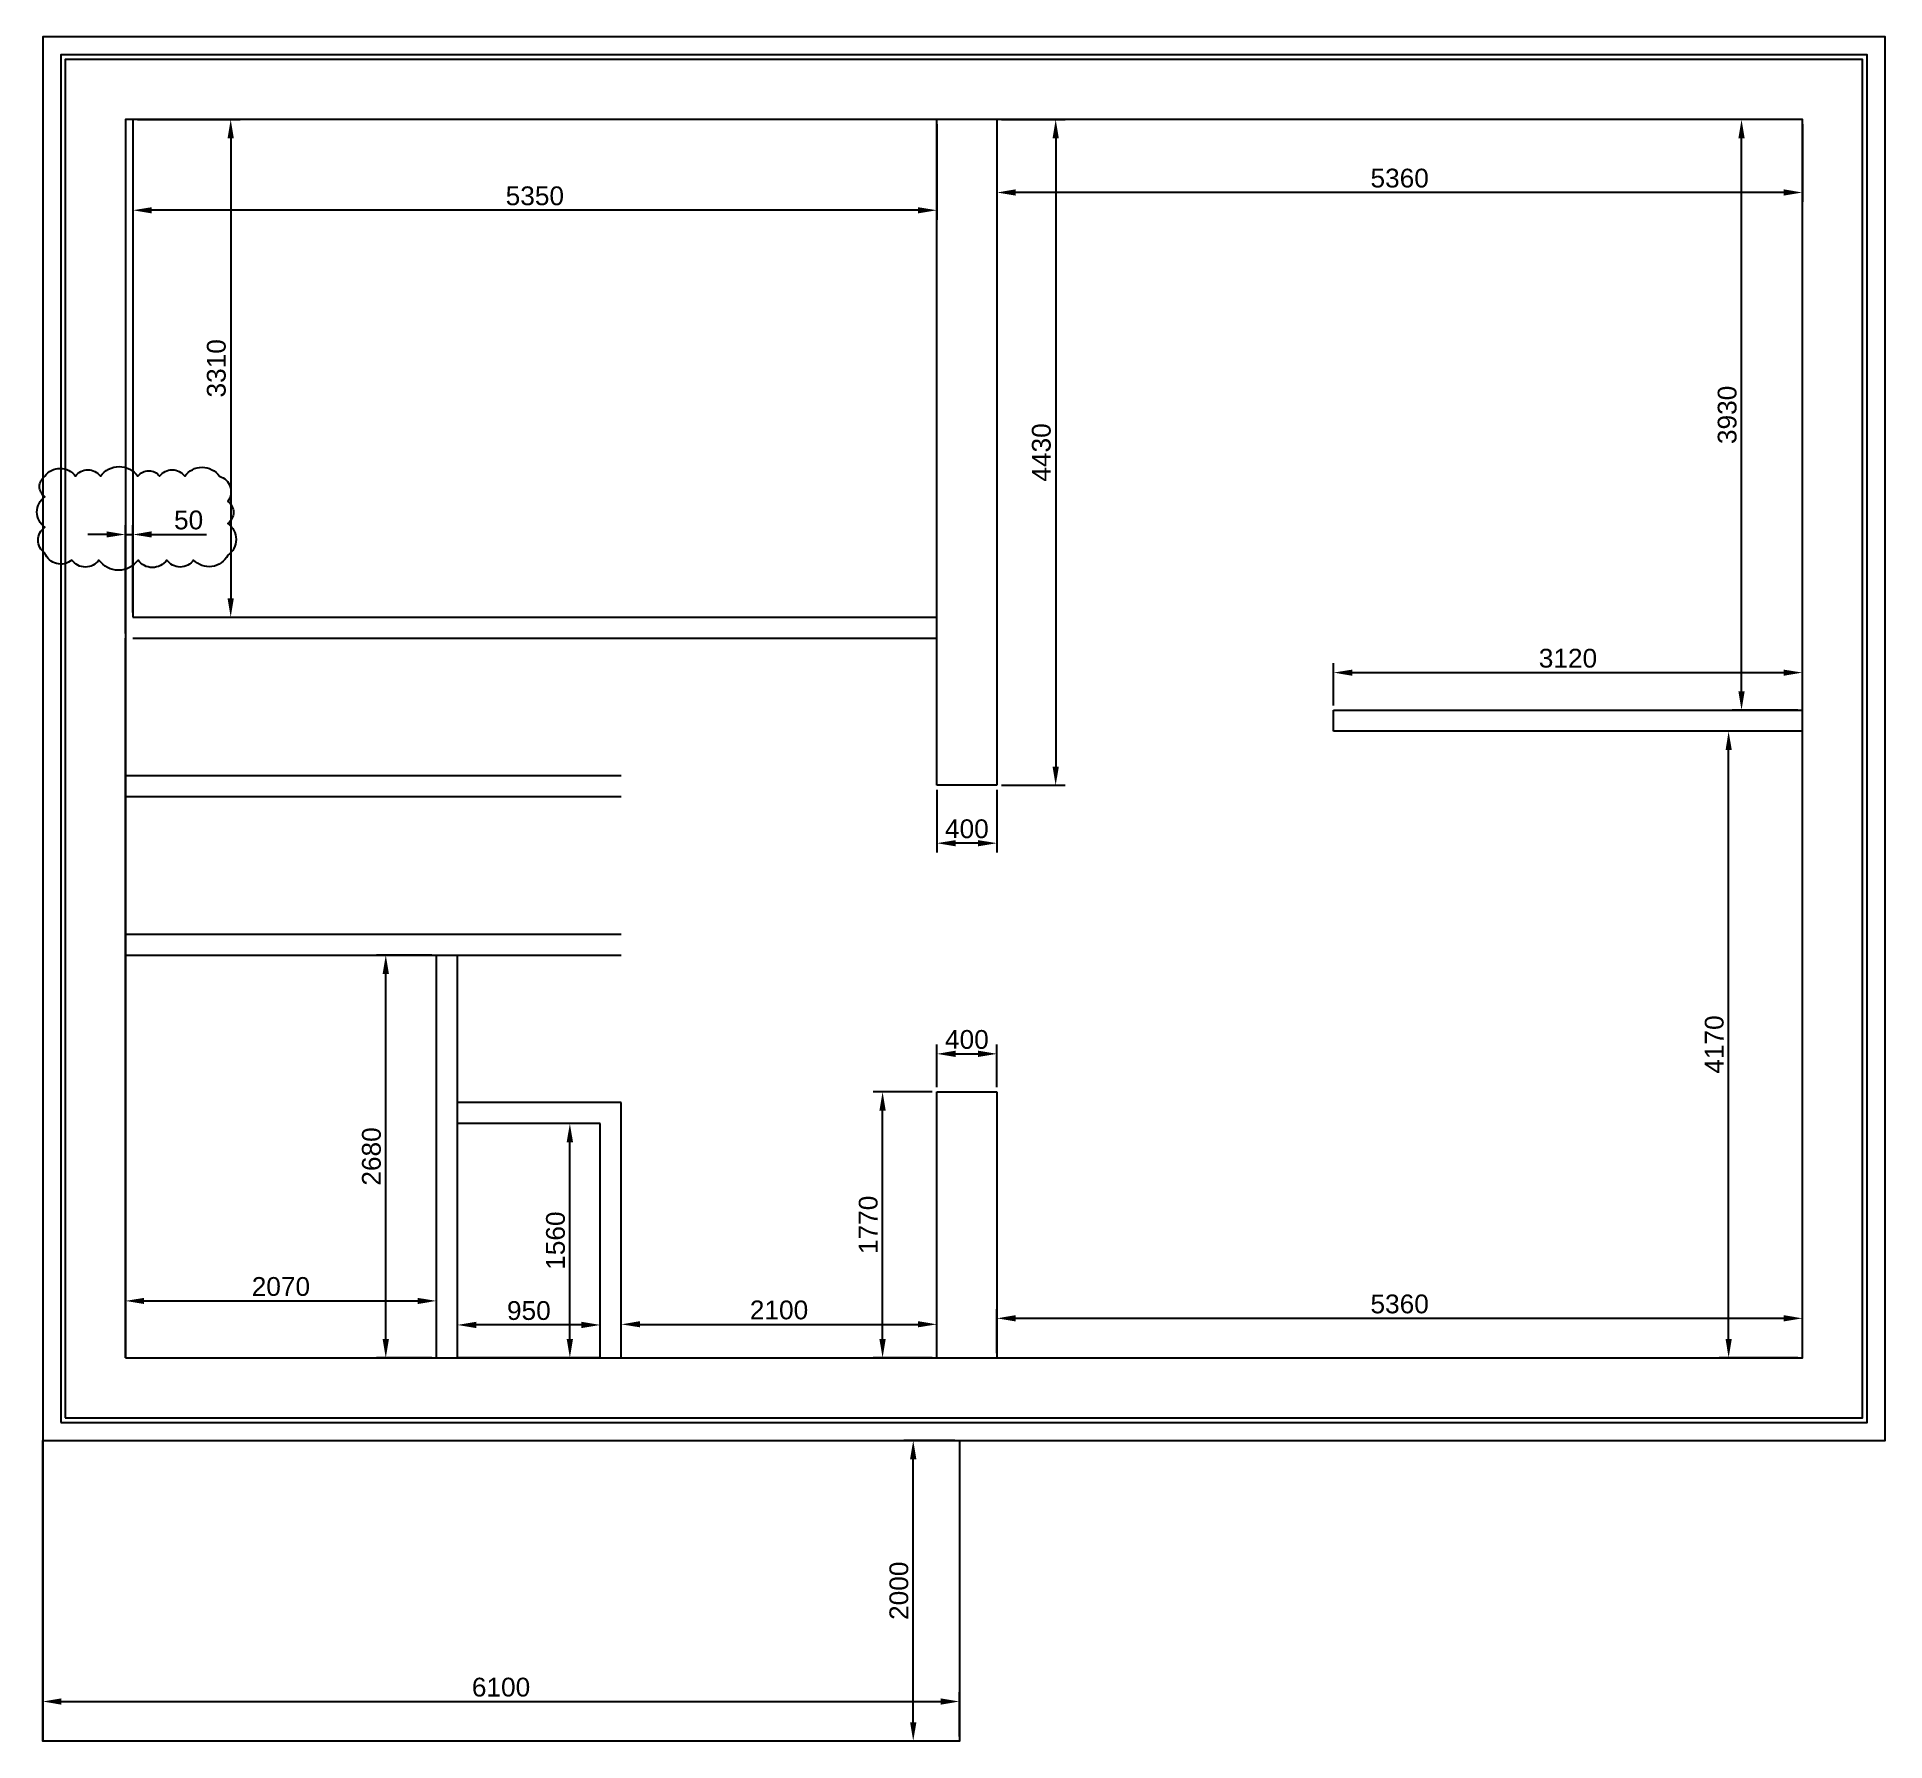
# Model space of a CAD drawing. Header units: millimetres. Extents: x -588 to 11710, y -2550 to 8790.
import ezdxf

# ---------------------------------------------------------------- set-up
doc = ezdxf.new("R2010")
doc.units = ezdxf.units.MM
doc.styles.get("Standard").update_dxf_attribs({"font": 'arial.ttf'})
doc.dimstyles.new('ISO-50', dxfattribs={"dimscale": 50, "dimtxt": 2.5, "dimasz": 2.5, "dimexe": 1.25, "dimexo": 0.625, "dimtad": 1, "dimtxsty": 'Standard', "dimcen": 2.5, "dimadec": 0, "dimazin": 0, "dimtfac": 1, "dimtmove": 0, "dimatfit": 3, "dimfxl": 1, "dimarcsym": 0})

# ---------------------------------------------------------------- blocks, each defined once
blk = doc.blocks.new('*D8')
at = {"color": 0, "lineweight": -2, "transparency": 16777216}
for p, q in [((50, 8209), (50, 7574)), ((5400, 8209), (5400, 7574)), ((5275, 7637), (175, 7637))]:
    blk.add_line(p, q, dxfattribs=at)
at = {"color": 0, "transparency": 16777216}
for points in [[(175, 7657), (175, 7616), (50, 7637)], [(5275, 7657), (5275, 7616), (5400, 7637)]]:
    blk.add_solid(points, dxfattribs=at)
at = {"layer": 'Defpoints', "color": 0, "transparency": 16777216}
for p in [(50, 8240), (5400, 8240), (50, 7637)]:
    blk.add_point(p, dxfattribs=at)
at = {"color": 0, "transparency": 16777216, "insert": (2725, 7732), "char_height": 125, "attachment_point": 5}
blk.add_mtext('5350', dxfattribs=at)
blk = doc.blocks.new('*D9')
at = {"color": 0, "lineweight": -2, "transparency": 16777216}
for p, q in [((81, 8240), (764, 8240)), ((701, 8115), (701, 5055)), ((81, 4930), (764, 4930))]:
    blk.add_line(p, q, dxfattribs=at)
at = {"color": 0, "transparency": 16777216}
for points in [[(680, 8115), (722, 8115), (701, 8240)], [(680, 5055), (722, 5055), (701, 4930)]]:
    blk.add_solid(points, dxfattribs=at)
at = {"layer": 'Defpoints', "color": 0, "transparency": 16777216}
for p in [(50, 8240), (50, 4930), (701, 4930)]:
    blk.add_point(p, dxfattribs=at)
at = {"color": 0, "transparency": 16777216, "insert": (606, 6585), "char_height": 125, "attachment_point": 5, "rotation": 90}
blk.add_mtext('3310', dxfattribs=at)
blk = doc.blocks.new('*D10')
at = {"color": 0, "lineweight": -2, "transparency": 16777216}
for p, q in [((5831, 8240), (6254, 8240)), ((6191, 8115), (6191, 3935)), ((5831, 3810), (6254, 3810))]:
    blk.add_line(p, q, dxfattribs=at)
at = {"color": 0, "transparency": 16777216}
for points in [[(6170, 8115), (6212, 8115), (6191, 8240)], [(6170, 3935), (6212, 3935), (6191, 3810)]]:
    blk.add_solid(points, dxfattribs=at)
at = {"layer": 'Defpoints', "color": 0, "transparency": 16777216}
for p in [(5800, 8240), (5800, 3810), (6191, 3810)]:
    blk.add_point(p, dxfattribs=at)
at = {"color": 0, "transparency": 16777216, "insert": (6096, 6025), "char_height": 125, "attachment_point": 5, "rotation": 90}
blk.add_mtext('4430', dxfattribs=at)
blk = doc.blocks.new('*D11')
at = {"color": 0, "lineweight": -2, "transparency": 16777216}
for p, q in [((5800, 8209), (5800, 7693)), ((11160, 8209), (11160, 7693)), ((11035, 7755), (5925, 7755))]:
    blk.add_line(p, q, dxfattribs=at)
at = {"color": 0, "transparency": 16777216}
for points in [[(5925, 7776), (5925, 7734), (5800, 7755)], [(11035, 7776), (11035, 7734), (11160, 7755)]]:
    blk.add_solid(points, dxfattribs=at)
at = {"layer": 'Defpoints', "color": 0, "transparency": 16777216}
for p in [(5800, 8240), (11160, 8240), (5800, 7755)]:
    blk.add_point(p, dxfattribs=at)
at = {"color": 0, "transparency": 16777216, "insert": (8480, 7850), "char_height": 125, "attachment_point": 5}
blk.add_mtext('5360', dxfattribs=at)
blk = doc.blocks.new('*D12')
at = {"color": 0, "lineweight": -2, "transparency": 16777216}
for p, q in [((11129, 8240), (10693, 8240)), ((10755, 4435), (10755, 8115)), ((11129, 4310), (10693, 4310))]:
    blk.add_line(p, q, dxfattribs=at)
at = {"color": 0, "transparency": 16777216}
for points in [[(10734, 8115), (10776, 8115), (10755, 8240)], [(10734, 4435), (10776, 4435), (10755, 4310)]]:
    blk.add_solid(points, dxfattribs=at)
at = {"layer": 'Defpoints', "color": 0, "transparency": 16777216}
for p in [(10755, 8240), (11160, 8240), (11160, 4310)]:
    blk.add_point(p, dxfattribs=at)
at = {"color": 0, "transparency": 16777216, "insert": (10660, 6275), "char_height": 125, "attachment_point": 5, "rotation": 90}
blk.add_mtext('3930', dxfattribs=at)
blk = doc.blocks.new('*D13')
at = {"color": 0, "lineweight": -2, "transparency": 16777216}
for p, q in [((8040, 4341), (8040, 4622)), ((8165, 4560), (11035, 4560)), ((11160, 4341), (11160, 4622))]:
    blk.add_line(p, q, dxfattribs=at)
at = {"color": 0, "transparency": 16777216}
for points in [[(8165, 4580), (8165, 4539), (8040, 4560)], [(11035, 4580), (11035, 4539), (11160, 4560)]]:
    blk.add_solid(points, dxfattribs=at)
at = {"layer": 'Defpoints', "color": 0, "transparency": 16777216}
for p in [(11160, 4560), (8040, 4310), (11160, 4310)]:
    blk.add_point(p, dxfattribs=at)
at = {"color": 0, "transparency": 16777216, "insert": (9600, 4655), "char_height": 125, "attachment_point": 5}
blk.add_mtext('3120', dxfattribs=at)
blk = doc.blocks.new('*D14')
at = {"color": 0, "lineweight": -2, "transparency": 16777216}
for p, q in [((11129, 4170), (10607, 4170)), ((10669, 125), (10669, 4045)), ((11129, 0), (10607, 0))]:
    blk.add_line(p, q, dxfattribs=at)
at = {"color": 0, "transparency": 16777216}
for points in [[(10649, 4045), (10690, 4045), (10669, 4170)], [(10649, 125), (10690, 125), (10669, 0)]]:
    blk.add_solid(points, dxfattribs=at)
at = {"layer": 'Defpoints', "color": 0, "transparency": 16777216}
for p in [(10669, 4170), (11160, 4170), (11160, 0)]:
    blk.add_point(p, dxfattribs=at)
at = {"color": 0, "transparency": 16777216, "insert": (10574, 2085), "char_height": 125, "attachment_point": 5, "rotation": 90}
blk.add_mtext('4170', dxfattribs=at)
blk = doc.blocks.new('*D15')
at = {"color": 0, "lineweight": -2, "transparency": 16777216}
for p, q in [((5800, 31), (5800, 325)), ((5925, 263), (11035, 263)), ((11160, 31), (11160, 325))]:
    blk.add_line(p, q, dxfattribs=at)
at = {"color": 0, "transparency": 16777216}
for points in [[(5925, 284), (5925, 242), (5800, 263)], [(11035, 284), (11035, 242), (11160, 263)]]:
    blk.add_solid(points, dxfattribs=at)
at = {"layer": 'Defpoints', "color": 0, "transparency": 16777216}
for p in [(11160, 263), (5800, 0), (11160, 0)]:
    blk.add_point(p, dxfattribs=at)
at = {"color": 0, "transparency": 16777216, "insert": (8480, 358), "char_height": 125, "attachment_point": 5}
blk.add_mtext('5360', dxfattribs=at)
blk = doc.blocks.new('*D16')
at = {"color": 0, "lineweight": -2, "transparency": 16777216}
for p, q in [((3300, 31), (3300, 286)), ((5400, 31), (5400, 286)), ((3425, 223), (5275, 223))]:
    blk.add_line(p, q, dxfattribs=at)
at = {"color": 0, "transparency": 16777216}
for points in [[(3425, 244), (3425, 203), (3300, 223)], [(5275, 244), (5275, 203), (5400, 223)]]:
    blk.add_solid(points, dxfattribs=at)
at = {"layer": 'Defpoints', "color": 0, "transparency": 16777216}
for p in [(5400, 223), (3300, 0), (5400, 0)]:
    blk.add_point(p, dxfattribs=at)
at = {"color": 0, "transparency": 16777216, "insert": (4350, 318), "char_height": 125, "attachment_point": 5}
blk.add_mtext('2100', dxfattribs=at)
blk = doc.blocks.new('*D17')
at = {"color": 0, "lineweight": -2, "transparency": 16777216}
for p, q in [((5369, 1770), (4977, 1770)), ((5039, 125), (5039, 1645)), ((5369, 0), (4977, 0))]:
    blk.add_line(p, q, dxfattribs=at)
at = {"color": 0, "transparency": 16777216}
for points in [[(5018, 1645), (5060, 1645), (5039, 1770)], [(5018, 125), (5060, 125), (5039, 0)]]:
    blk.add_solid(points, dxfattribs=at)
at = {"layer": 'Defpoints', "color": 0, "transparency": 16777216}
for p in [(5039, 1770), (5400, 1770), (5400, 0)]:
    blk.add_point(p, dxfattribs=at)
at = {"color": 0, "transparency": 16777216, "insert": (4944, 885), "char_height": 125, "attachment_point": 5, "rotation": 90}
blk.add_mtext('1770', dxfattribs=at)
blk = doc.blocks.new('*D18')
at = {"color": 0, "lineweight": -2, "transparency": 16777216}
for p, q in [((5400, 1801), (5400, 2086)), ((5525, 2023), (5675, 2023)), ((5800, 1801), (5800, 2086))]:
    blk.add_line(p, q, dxfattribs=at)
at = {"color": 0, "transparency": 16777216}
for points in [[(5525, 2044), (5525, 2002), (5400, 2023)], [(5675, 2044), (5675, 2002), (5800, 2023)]]:
    blk.add_solid(points, dxfattribs=at)
at = {"layer": 'Defpoints', "color": 0, "transparency": 16777216}
for p in [(5800, 2023), (5400, 1770), (5800, 1770)]:
    blk.add_point(p, dxfattribs=at)
at = {"color": 0, "transparency": 16777216, "insert": (5600, 2118), "char_height": 125, "attachment_point": 5}
blk.add_mtext('400', dxfattribs=at)
blk = doc.blocks.new('*D19')
at = {"color": 0, "lineweight": -2, "transparency": 16777216}
for p, q in [((5400, 3779), (5400, 3362)), ((5800, 3779), (5800, 3362)), ((5675, 3425), (5525, 3425))]:
    blk.add_line(p, q, dxfattribs=at)
at = {"color": 0, "transparency": 16777216}
for points in [[(5525, 3445), (5525, 3404), (5400, 3425)], [(5675, 3445), (5675, 3404), (5800, 3425)]]:
    blk.add_solid(points, dxfattribs=at)
at = {"layer": 'Defpoints', "color": 0, "transparency": 16777216}
for p in [(5400, 3810), (5800, 3810), (5400, 3425)]:
    blk.add_point(p, dxfattribs=at)
at = {"color": 0, "transparency": 16777216, "insert": (5600, 3520), "char_height": 125, "attachment_point": 5}
blk.add_mtext('400', dxfattribs=at)
blk = doc.blocks.new('*D20')
at = {"color": 0, "lineweight": -2, "transparency": 16777216}
for p, q in [((2210, 31), (2210, 281)), ((3160, 31), (3160, 281)), ((3035, 219), (2335, 219))]:
    blk.add_line(p, q, dxfattribs=at)
at = {"color": 0, "transparency": 16777216}
for points in [[(2335, 240), (2335, 198), (2210, 219)], [(3035, 240), (3035, 198), (3160, 219)]]:
    blk.add_solid(points, dxfattribs=at)
at = {"layer": 'Defpoints', "color": 0, "transparency": 16777216}
for p in [(2210, 219), (2210, 0), (3160, 0)]:
    blk.add_point(p, dxfattribs=at)
at = {"color": 0, "transparency": 16777216, "insert": (2685, 314), "char_height": 125, "attachment_point": 5}
blk.add_mtext('950', dxfattribs=at)
blk = doc.blocks.new('*D21')
at = {"color": 0, "lineweight": -2, "transparency": 16777216}
for p, q in [((3129, 1560), (2896, 1560)), ((2958, 125), (2958, 1435)), ((3129, 0), (2896, 0))]:
    blk.add_line(p, q, dxfattribs=at)
at = {"color": 0, "transparency": 16777216}
for points in [[(2937, 1435), (2979, 1435), (2958, 1560)], [(2937, 125), (2979, 125), (2958, 0)]]:
    blk.add_solid(points, dxfattribs=at)
at = {"layer": 'Defpoints', "color": 0, "transparency": 16777216}
for p in [(2958, 1560), (3160, 1560), (3160, 0)]:
    blk.add_point(p, dxfattribs=at)
at = {"color": 0, "transparency": 16777216, "insert": (2863, 780), "char_height": 125, "attachment_point": 5, "rotation": 90}
blk.add_mtext('1560', dxfattribs=at)
blk = doc.blocks.new('*D22')
at = {"color": 0, "lineweight": -2, "transparency": 16777216}
for p, q in [((2039, 2680), (1671, 2680)), ((1733, 125), (1733, 2555)), ((2039, 0), (1671, 0))]:
    blk.add_line(p, q, dxfattribs=at)
at = {"color": 0, "transparency": 16777216}
for points in [[(1712, 2555), (1754, 2555), (1733, 2680)], [(1712, 125), (1754, 125), (1733, 0)]]:
    blk.add_solid(points, dxfattribs=at)
at = {"layer": 'Defpoints', "color": 0, "transparency": 16777216}
for p in [(1733, 2680), (2070, 2680), (2070, 0)]:
    blk.add_point(p, dxfattribs=at)
at = {"color": 0, "transparency": 16777216, "insert": (1638, 1340), "char_height": 125, "attachment_point": 5, "rotation": 90}
blk.add_mtext('2680', dxfattribs=at)
blk = doc.blocks.new('*D23')
at = {"color": 0, "lineweight": -2, "transparency": 16777216}
for p, q in [((0, 31), (0, 441)), ((125, 379), (1945, 379)), ((2070, 31), (2070, 441))]:
    blk.add_line(p, q, dxfattribs=at)
at = {"color": 0, "transparency": 16777216}
for points in [[(125, 399), (125, 358), (0, 379)], [(1945, 399), (1945, 358), (2070, 379)]]:
    blk.add_solid(points, dxfattribs=at)
at = {"layer": 'Defpoints', "color": 0, "transparency": 16777216}
for p in [(2070, 379), (0, 0), (2070, 0)]:
    blk.add_point(p, dxfattribs=at)
at = {"color": 0, "transparency": 16777216, "insert": (1035, 474), "char_height": 125, "attachment_point": 5}
blk.add_mtext('2070', dxfattribs=at)
blk = doc.blocks.new('*D24')
at = {"color": 0, "lineweight": -2, "transparency": 16777216}
for p, q in [((0, 4821), (0, 5542)), ((50, 4961), (50, 5542)), ((-125, 5479), (-250, 5479)), ((0, 5479), (50, 5479)), ((175, 5479), (541, 5479))]:
    blk.add_line(p, q, dxfattribs=at)
at = {"color": 0, "transparency": 16777216}
for points in [[(-125, 5500), (-125, 5459), (0, 5479)], [(175, 5500), (175, 5459), (50, 5479)]]:
    blk.add_solid(points, dxfattribs=at)
at = {"layer": 'Defpoints', "color": 0, "transparency": 16777216}
for p in [(50, 5479), (50, 4930), (0, 4790)]:
    blk.add_point(p, dxfattribs=at)
at = {"color": 0, "transparency": 16777216, "insert": (421, 5575), "char_height": 125, "attachment_point": 5}
blk.add_mtext('50', dxfattribs=at)
blk = doc.blocks.new('*D27')
at = {"color": 0, "lineweight": -2, "transparency": 16777216}
for p, q in [((5519, -550), (5181, -550)), ((5243, -2425), (5243, -675)), ((5519, -2550), (5181, -2550))]:
    blk.add_line(p, q, dxfattribs=at)
at = {"color": 0, "transparency": 16777216}
for points in [[(5222, -675), (5264, -675), (5243, -550)], [(5222, -2425), (5264, -2425), (5243, -2550)]]:
    blk.add_solid(points, dxfattribs=at)
at = {"layer": 'Defpoints', "color": 0, "transparency": 16777216}
for p in [(5243, -550), (5550, -550), (5550, -2550)]:
    blk.add_point(p, dxfattribs=at)
at = {"color": 0, "transparency": 16777216, "insert": (5148, -1550), "char_height": 125, "attachment_point": 5, "rotation": 90}
blk.add_mtext('2000', dxfattribs=at)
blk = doc.blocks.new('*D28')
at = {"color": 0, "lineweight": -2, "transparency": 16777216}
for p, q in [((-550, -2519), (-550, -2225)), ((-425, -2287), (5425, -2287)), ((5550, -2519), (5550, -2225))]:
    blk.add_line(p, q, dxfattribs=at)
at = {"color": 0, "transparency": 16777216}
for points in [[(-425, -2266), (-425, -2308), (-550, -2287)], [(5425, -2266), (5425, -2308), (5550, -2287)]]:
    blk.add_solid(points, dxfattribs=at)
at = {"layer": 'Defpoints', "color": 0, "transparency": 16777216}
for p in [(5550, -2287), (-550, -2550), (5550, -2550)]:
    blk.add_point(p, dxfattribs=at)
at = {"color": 0, "transparency": 16777216, "insert": (2500, -2192), "char_height": 125, "attachment_point": 5}
blk.add_mtext('6100', dxfattribs=at)

msp = doc.modelspace()

# ---------------------------------------------------------------- linework, layer by layer
for p, q in [((5400, 8240), (50, 8240)), ((50, 8240), (50, 4930)), ((5400, 3810), (5400, 8240)), ((11160, 8240), (5800, 8240)), ((5800, 8240), (5800, 3810)), ((11160, 4310), (11160, 8240)), ((50, 4930), (5400, 4930)), ((0, 0), (0, 4790)), ((50, 4790), (5400, 4790)), ((8040, 4170), (8040, 4310)), ((8040, 4310), (11160, 4310)), ((11160, 4170), (8040, 4170)), ((11160, 0), (11160, 4170)), ((0, 3875), (3300, 3875)), ((0, 3735), (3300, 3735)), ((5800, 3810), (5400, 3810)), ((0, 2820), (3300, 2820)), ((0, 2680), (3300, 2680)), ((2070, 0), (2070, 2680)), ((2210, 0), (2210, 2680)), ((5400, 0), (5400, 1770)), ((5400, 1770), (5800, 1770)), ((5800, 1770), (5800, 0)), ((3300, 1700), (2210, 1700)), ((3300, 0), (3300, 1700)), ((3160, 1560), (2210, 1560)), ((3160, 0), (3160, 1560)), ((0, 0), (2070, 0)), ((3160, 0), (2210, 0)), ((3300, 0), (5400, 0)), ((5800, 0), (11160, 0)), ((-550, -550), (-550, -2550))]:
    msp.add_line(p, q)
for points in [[(-550, -550), (11710, -550), (11710, 8790), (-550, 8790)], [(-430, -430), (11590, -430), (11590, 8670), (-430, 8670)], [(-400, -400), (11560, -400), (11560, 8640), (-400, 8640)], [(0, 0), (11160, 0), (11160, 8240), (0, 8240)], [(-550, -550), (5550, -550), (5550, -2550), (-550, -2550)]]:
    msp.add_lwpolyline(points, close=True)
at = {"color": 1}
msp.add_lwpolyline([(-535.499, 5866.229, -0.52056705), (-332.344, 5866.229, -0.52056705), (-165.879, 5866.229, -0.52056705), (84.071, 5866.229, -0.52056705), (228.106, 5866.229, -0.52056705), (395.25, 5866.229, -0.52056705), (626.629, 5866.229, -0.52056705), (681.391, 5698.674, -0.52056705), (681.391, 5552.999, -0.52056705), (681.391, 5340.464, -0.52056705), (454.523, 5309.228, -0.52056705), (275.806, 5309.228, -0.52056705), (84.838, 5309.228, -0.52056705), (-175.689, 5309.228, -0.52056705), (-356.191, 5309.228, -0.52056705), (-535.499, 5355.106, -0.52056705), (-535.499, 5527.397, -0.52056705), (-535.499, 5729.938, -0.52056705)], format="xyb", close=True, dxfattribs=at)

# ---------------------------------------------------------------- dimensions: what is measured, and where the dimension line sits
at = {"color": 3}
for base, p1, p2, picture, middle in [((50, 7636.637), (5400, 8240), (50, 8240), '*D8', (2725, 7731.751)), ((5800, 7755.315), (11160, 8240), (5800, 8240), '*D11', (8480, 7850.429)), ((11160, 4559.576), (8040, 4310), (11160, 4310), '*D13', (9600, 4654.69)), ((5400, 3424.603), (5800, 3810), (5400, 3810), '*D19', (5600, 3519.675)), ((5800, 2023.087), (5400, 1770), (5800, 1770), '*D18', (5600, 2118.159)), ((2070, 378.598), (0, 0), (2070, 0), '*D23', (1035, 473.67)), ((2210, 218.804), (3160, 0), (2210, 0), '*D20', (2685, 313.875)), ((5400, 223.366), (3300, 0), (5400, 0), '*D16', (4350, 318.437)), ((11160, 262.803), (5800, 0), (11160, 0), '*D15', (8480, 357.917))]:
    dim = msp.add_linear_dim(base=base, p1=p1, p2=p2, dimstyle='ISO-50', dxfattribs=at)
    dim.commit()
    dim.dimension.update_dxf_attribs({"geometry": picture, "text_midpoint": middle})
for base, p1, p2, picture, middle in [((701.113, 4930), (50, 8240), (50, 4930), '*D9', (605.999, 6585)), ((6191.001, 3810), (5800, 8240), (5800, 3810), '*D10', (6095.886, 6025)), ((10755.323, 8240), (11160, 4310), (11160, 8240), '*D12', (10660.208, 6275)), ((10669.449, 4170), (11160, 0), (11160, 4170), '*D14', (10574.377, 2085)), ((1733.157, 2680), (2070, 0), (2070, 2680), '*D22', (1638.086, 1340)), ((5039.28, 1770), (5400, 0), (5400, 1770), '*D17', (4944.208, 885)), ((2958.107, 1560), (3160, 0), (3160, 1560), '*D21', (2863.035, 780))]:
    dim = msp.add_linear_dim(base=base, p1=p1, p2=p2, angle=90, dimstyle='ISO-50', dxfattribs=at)
    dim.commit()
    dim.dimension.update_dxf_attribs({"geometry": picture, "text_midpoint": middle})
at = {"color": 1}
dim = msp.add_linear_dim(base=(50, 5479.456), p1=(0, 4790), p2=(50, 4930), dimstyle='ISO-50', dxfattribs=at)
dim.commit()
dim.dimension.update_dxf_attribs({"geometry": '*D24', "text_midpoint": (420.566, 5479.456), "dimtype": 160})
dim = msp.add_linear_dim(base=(5243.277, -550), p1=(5550, -2550), p2=(5550, -550), angle=90, dimstyle='ISO-50')
dim.commit()
dim.dimension.update_dxf_attribs({"geometry": '*D27', "text_midpoint": (5148.206, -1550)})
dim = msp.add_linear_dim(base=(5550, -2287.269), p1=(-550, -2550), p2=(5550, -2550), dimstyle='ISO-50')
dim.commit()
dim.dimension.update_dxf_attribs({"geometry": '*D28', "text_midpoint": (2500, -2192.197)})

doc.saveas('drawing.dxf')
